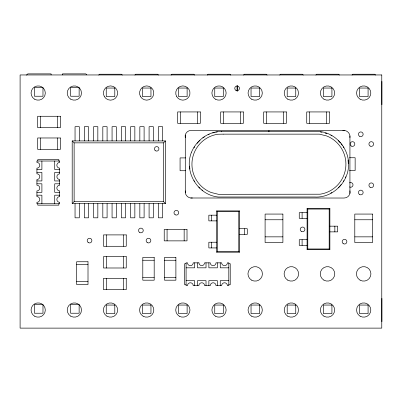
<?xml version="1.0" encoding="UTF-8"?>
<svg xmlns="http://www.w3.org/2000/svg" width="402" height="402" viewBox="0 0 402 402"><rect width="100%" height="100%" fill="white"/><g stroke="black" fill="none" stroke-linecap="round" stroke-linejoin="round"><path stroke-width="0.6" d="M185.287 190.844L185.312 192.789A6.311 6.311 0 0 0 190.478 197.965L192.422 197.995M349.931 137.615L349.911 135.675A6.311 6.311 0 0 0 344.74 130.494L342.8 130.469M26.482 75.134L27.738 73.878L51.089 73.878A5.693 5.693 0 0 0 51.175 74.867M98.721 75.073L99.555 74.239L121.484 74.239L122.319 75.079M134.881 75.079L135.72 74.239L157.649 74.239L158.488 75.079M171.051 75.079L171.89 74.239L193.814 74.239L194.653 75.079M72.199 203.573L74.129 201.643L163.539 201.643L165.468 203.573L165.468 140.921L72.199 140.921L72.199 203.573L165.468 203.573M207.216 75.079L208.055 74.239L229.984 74.239L230.823 75.079M72.199 140.921L74.129 142.851L163.539 142.851L165.468 140.921M243.511 75.079L244.351 74.239L266.28 74.239L267.119 75.079M279.681 75.079L280.516 74.239L302.445 74.239L303.284 75.079M315.846 75.079L316.686 74.239L338.615 74.239L339.449 75.079M352.016 75.079L352.85 74.239L374.78 74.239L375.619 75.079M239.451 252.2L238.773 251.516L238.773 211.588L239.451 210.909L216.668 210.909L216.668 252.2L239.451 252.2L239.451 210.909M216.668 252.2L217.351 251.516L217.351 211.588L216.668 210.909M329.871 249.667L329.188 248.984L329.188 209.055L329.871 208.372L307.088 208.372L307.088 249.667L329.871 249.667L329.871 208.372M307.088 249.667L307.771 248.984L307.771 209.055L307.088 208.372M268.928 130.469L344.454 130.469M349.544 157.74L355.147 157.74L355.147 170.554L349.544 170.554M185.694 157.906L180.076 157.906L180.076 170.724L185.694 170.724M36.919 169.559L41.898 169.559L41.898 161.016M59.697 169.559L54.717 169.559L54.717 161.016M36.919 172.403L41.898 172.403L41.898 180.945L36.919 180.945M59.697 172.403L54.717 172.403L54.717 180.945L59.697 180.945M36.919 183.799L41.898 183.799L41.898 192.342L36.919 192.342M59.697 183.799L54.717 183.799L54.717 192.342L59.697 192.342M36.919 195.186L41.898 195.186L41.898 203.734M59.697 195.186L54.717 195.186L54.717 203.734M190.769 197.995L344.037 198.03A5.914 5.914 0 0 0 349.931 190.784M307.771 209.055L329.188 209.055M217.351 211.588L238.773 211.588M307.088 212.643L299.259 212.643L299.259 218.341L307.088 218.341M216.668 215.181L208.839 215.181L208.839 220.874L216.668 220.874M265.099 219.763L282.897 219.763M354.79 219.763L372.589 219.763M329.871 226.17L337.7 226.17L337.7 231.869L329.871 231.869M239.451 228.708L247.285 228.708L247.285 234.401L239.451 234.401M265.099 236.848L282.897 236.848M354.79 236.848L372.589 236.848M307.088 239.698L299.259 239.698L299.259 245.396L307.088 245.396M216.668 242.235L208.839 242.235L208.839 247.928L216.668 247.928M307.771 248.984L329.188 248.984M217.351 251.516L238.773 251.516M142.795 260.26L154.187 260.26M164.498 260.26L175.89 260.26M186.086 263.692L184.664 263.692L184.664 284.767L186.086 284.767M228.803 263.692L230.225 263.692L230.225 284.767L228.803 284.767M76.616 264.601L88.008 264.601M186.086 267.822L194.628 267.822L194.628 262.838M228.803 267.822L220.261 267.822L220.261 262.838M142.795 277.345L154.187 277.345M164.498 277.345L175.89 277.345M186.086 280.636L194.628 280.636L194.628 285.621M228.803 280.636L220.261 280.636L220.261 285.621M76.616 281.691L88.008 281.691M320.299 131.946L322.108 132.399M325.117 133.147L326.926 133.595M86.711 74.757L85.832 73.878L62.481 73.878A5.693 5.693 0 0 1 62.39 74.867M221.703 131.479L221.708 131.826M381.9 81.36L381.9 104.711M381.9 298.364L381.9 321.716M349.931 135.926L349.931 193.452M334.856 226.17L334.856 231.869M326.665 111.932L326.665 123.324M309.58 111.932L309.58 123.324M302.103 212.643L302.103 218.341M302.103 239.698L302.103 245.396M283.621 111.932L283.621 123.324M268.928 131.801L268.928 130.429L191.181 130.429A5.914 5.914 0 0 0 185.287 137.675M266.536 111.932L266.536 123.324M244.436 228.708L244.436 234.401M240.577 111.932L240.577 123.324M237.23 85.661L237.23 91.194M237.105 85.661L237.105 91.194M223.492 111.932L223.492 123.324M217.412 262.838L217.412 267.822L208.869 267.822L208.869 262.838M217.412 285.621L217.412 280.636L208.869 280.636L208.869 285.621M211.688 215.181L211.688 220.874M211.688 242.235L211.688 247.928M206.02 262.838L206.02 267.822L197.472 267.822L197.472 262.838M206.02 285.621L206.02 280.636L197.472 280.636L197.472 285.621M197.548 111.932L197.548 123.324M185.287 135.007L185.287 192.533M184.161 229.477L184.161 240.868M180.458 111.932L180.458 123.324M167.076 229.477L167.076 240.868M163.539 142.851L163.539 201.643M162.619 140.921L162.619 126.685L158.348 126.685L158.348 140.921M162.619 203.573L162.619 217.814L158.348 217.814L158.348 203.573M153.363 140.921L153.363 126.685L149.092 126.685L149.092 140.921M153.363 203.573L153.363 217.814L149.092 217.814L149.092 203.573M144.107 140.921L144.107 126.685L139.836 126.685L139.836 140.921M144.107 203.573L144.107 217.814L139.836 217.814L139.836 203.573M134.851 140.921L134.851 126.685L130.58 126.685L130.58 140.921M134.851 203.573L134.851 217.814L130.58 217.814L130.58 203.573M125.595 140.921L125.595 126.685L121.324 126.685L121.324 140.921M125.595 203.573L125.595 217.814L121.324 217.814L121.324 203.573M123.404 234.899L123.404 246.29M123.404 256.602L123.404 267.993M123.404 278.3L123.404 289.691M116.344 140.921L116.344 126.685L112.068 126.685L112.068 140.921M116.344 203.573L116.344 217.814L112.068 217.814L112.068 203.573M107.088 140.921L107.088 126.685L102.817 126.685L102.817 140.921M107.088 203.573L107.088 217.814L102.817 217.814L102.817 203.573M106.319 234.899L106.319 246.29M106.319 256.602L106.319 267.993M106.319 278.3L106.319 289.691M97.832 140.921L97.832 126.685L93.56 126.685L93.56 140.921M97.832 203.573L97.832 217.814L93.56 217.814L93.56 203.573M88.576 140.921L88.576 126.685L84.304 126.685L84.304 140.921M88.576 203.573L88.576 217.814L84.304 217.814L84.304 203.573M79.32 140.921L79.32 126.685L75.048 126.685L75.048 140.921M79.32 203.573L79.32 217.814L75.048 217.814L75.048 203.573M74.129 142.851L74.129 201.643M58.843 161.016L58.843 159.589L37.773 159.589L37.773 161.016M58.843 203.734L58.843 205.156L37.773 205.156L37.773 203.734M57.576 116.273L57.576 127.665M57.576 137.976L57.576 149.368M40.491 116.273L40.491 127.665M40.491 137.976L40.491 149.368M349.499 182.87A2.352 2.352 0 0 1 353.021 184.905A2.352 2.352 0 0 1 349.499 186.94M202.849 190.583A32.723 32.723 0 0 1 201.884 189.839M200.025 188.242A32.723 32.723 0 0 1 198.709 186.95M194.578 181.664A32.723 32.723 0 0 1 193.945 180.609M189.93 169.126A32.723 32.723 0 0 1 189.618 166.091M193.96 147.886A32.723 32.723 0 0 1 194.593 146.836M197.096 143.383A32.723 32.723 0 0 1 200.045 140.263M202.859 137.931A32.723 32.723 0 0 1 204.372 136.881M208.11 134.77A32.723 32.723 0 0 1 209.216 134.263M212.653 132.992A32.723 32.723 0 0 1 214.432 132.499M215.628 132.223A32.723 32.723 0 0 1 217.422 131.901M345.795 176.729A32.723 32.723 0 0 1 345.308 177.845M343.896 180.573A32.723 32.723 0 0 1 343.263 181.629M341.147 184.603A32.723 32.723 0 0 1 338.253 187.779M331.911 192.548A32.723 32.723 0 0 1 330.836 193.141M330.861 135.273A32.723 32.723 0 0 1 331.941 135.871M338.273 140.645A32.723 32.723 0 0 1 340.383 142.871M341.157 143.81A32.723 32.723 0 0 1 342.253 145.268M343.278 146.8A32.723 32.723 0 0 1 343.911 147.851M348.006 159.936A32.723 32.723 0 0 1 348.283 163.599M198.91 262.838L198.9 262.883A2.849 2.849 0 0 0 204.512 263.526L204.593 262.838L210.291 262.838A2.849 2.849 0 0 0 213.14 265.687A2.849 2.849 0 0 0 215.99 262.838L221.683 262.838A2.849 2.849 0 0 0 224.532 265.687A2.849 2.849 0 0 0 227.381 262.838L228.803 262.838L228.803 285.621L227.381 285.621A2.849 2.849 0 0 0 224.532 282.772A2.849 2.849 0 0 0 221.683 285.621L215.99 285.621A2.849 2.849 0 0 0 213.14 282.772A2.849 2.849 0 0 0 210.291 285.621L204.598 285.621A2.849 2.849 0 0 0 201.749 282.772A2.849 2.849 0 0 0 198.9 285.621L193.206 285.621A2.849 2.849 0 0 0 190.357 282.772A2.849 2.849 0 0 0 187.508 285.621L186.086 285.621L186.086 262.838L187.508 262.838A2.849 2.849 0 0 0 190.357 265.687A2.849 2.849 0 0 0 193.206 262.838L198.91 262.838M191.513 152.167C183.578 171.322 197.452 194.875 218.12 197.005L314.741 197.005C331.379 198.055 346.594 184.292 348.423 167.915C350.484 150.544 337.157 133.449 319.736 131.454L223.115 131.454C209.507 130.64 196.603 139.725 191.513 152.167M223.14 134.147L217.778 134.248A30.351 30.351 0 0 0 211.191 192.508L218.447 194.312L320.077 194.211A30.351 30.351 0 0 0 326.665 135.951L319.404 134.147L223.14 134.147M381.769 74.953L20.1 74.953L20.1 328.122L381.769 328.122L381.769 74.953M42.974 87.691L34.426 87.691L34.426 96.234L42.974 96.234L42.974 87.691M79.139 87.691L70.596 87.691L70.596 96.234L79.139 96.234L79.139 87.691M114.791 88.053L106.249 88.053L106.249 96.596L114.791 96.596L114.791 88.053M150.956 88.053L142.414 88.053L142.414 96.596L150.956 96.596L150.956 88.053M187.126 88.053L178.578 88.053L178.578 96.596L187.126 96.596L187.126 88.053M223.291 88.053L214.748 88.053L214.748 96.596L223.291 96.596L223.291 88.053M259.586 88.053L251.044 88.053L251.044 96.596L259.586 96.596L259.586 88.053M295.751 88.053L287.209 88.053L287.209 96.596L295.751 96.596L295.751 88.053M331.921 88.053L323.379 88.053L323.379 96.596L331.921 96.596L331.921 88.053M368.086 88.053L359.544 88.053L359.544 96.596L368.086 96.596L368.086 88.053M200.397 111.932L177.614 111.932L177.614 123.324L200.397 123.324L200.397 111.932M243.426 111.932L220.643 111.932L220.643 123.324L243.426 123.324L243.426 111.932M286.47 111.932L263.687 111.932L263.687 123.324L286.47 123.324L286.47 111.932M329.514 111.932L306.731 111.932L306.731 123.324L329.514 123.324L329.514 111.932M60.426 116.273L37.642 116.273L37.642 127.665L60.426 127.665L60.426 116.273M60.426 137.976L37.642 137.976L37.642 149.368L60.426 149.368L60.426 137.976M59.697 161.016L36.919 161.016L36.919 162.438A2.849 2.849 0 0 1 39.763 165.287A2.849 2.849 0 0 1 36.919 168.136L36.919 173.83A2.849 2.849 0 0 1 39.763 176.679A2.849 2.849 0 0 1 36.919 179.523L36.919 185.221A2.849 2.849 0 0 1 39.763 188.071A2.849 2.849 0 0 1 36.919 190.915L36.919 196.613A2.849 2.849 0 0 1 39.763 199.462A2.849 2.849 0 0 1 36.919 202.306L36.919 203.734L59.697 203.734L59.697 202.306A2.849 2.849 0 0 1 56.853 199.462A2.849 2.849 0 0 1 59.697 196.613L59.697 190.915A2.849 2.849 0 0 1 56.853 188.071A2.849 2.849 0 0 1 59.697 185.221L59.697 179.518L59.009 179.443A2.849 2.849 0 0 1 59.652 173.83L59.697 168.136A2.849 2.849 0 0 1 56.853 165.287A2.849 2.849 0 0 1 59.697 162.438L59.697 161.016M282.897 214.07L265.099 214.07L265.099 242.547L282.897 242.547L282.897 214.07M372.589 214.07L354.79 214.07L354.79 242.547L372.589 242.547L372.589 214.07M187.01 229.477L164.227 229.477L164.227 240.868L187.01 240.868L187.01 229.477M126.253 234.899L103.47 234.899L103.47 246.29L126.253 246.29L126.253 234.899M126.253 256.602L103.47 256.602L103.47 267.993L126.253 267.993L126.253 256.602M154.187 257.411L142.795 257.411L142.795 280.194L154.187 280.194L154.187 257.411M175.89 257.411L164.498 257.411L164.498 280.194L175.89 280.194L175.89 257.411M88.008 261.752L76.616 261.752L76.616 284.536L88.008 284.536L88.008 261.752M126.253 278.3L103.47 278.3L103.47 289.691L126.253 289.691L126.253 278.3M42.974 304.691L34.426 304.691L34.426 313.233L42.974 313.233L42.974 304.691M79.139 304.691L70.596 304.691L70.596 313.233L79.139 313.233L79.139 304.691M114.791 305.058L106.249 305.058L106.249 313.6L114.791 313.6L114.791 305.058M150.956 305.058L142.414 305.058L142.414 313.6L150.956 313.6L150.956 305.058M187.126 305.058L178.578 305.058L178.578 313.6L187.126 313.6L187.126 305.058M223.291 305.058L214.748 305.058L214.748 313.6L223.291 313.6L223.291 305.058M259.586 305.058L251.044 305.058L251.044 313.6L259.586 313.6L259.586 305.058M295.751 305.058L287.209 305.058L287.209 313.6L295.751 313.6L295.751 305.058M331.921 305.058L323.379 305.058L323.379 313.6L331.921 313.6L331.921 305.058M368.086 305.058L359.544 305.058L359.544 313.6L368.086 313.6L368.086 305.058M251.627 99.204A7.12 7.12 0 0 0 262.305 93.038A7.12 7.12 0 0 0 251.627 86.872A7.12 7.12 0 0 0 251.627 99.204M215.462 99.204A7.12 7.12 0 0 0 226.14 93.038A7.12 7.12 0 0 0 215.462 86.872A7.12 7.12 0 0 0 215.462 99.204M176.689 96.596A7.12 7.12 0 0 0 189.02 96.596A7.12 7.12 0 0 0 182.855 85.917A7.12 7.12 0 0 0 176.689 96.596M140.519 96.596A7.12 7.12 0 0 0 152.85 96.596A7.12 7.12 0 0 0 146.685 85.917A7.12 7.12 0 0 0 140.519 96.596M104.354 96.596A7.12 7.12 0 0 0 116.686 96.596A7.12 7.12 0 0 0 110.52 85.917A7.12 7.12 0 0 0 104.354 96.596M70.792 99.204A7.12 7.12 0 0 0 81.47 93.038A7.12 7.12 0 0 0 70.792 86.872A7.12 7.12 0 0 0 70.792 99.204M34.622 99.204A7.12 7.12 0 0 0 45.305 93.038A7.12 7.12 0 0 0 34.622 86.872A7.12 7.12 0 0 0 34.622 99.204M106.957 316.203A7.12 7.12 0 0 0 117.635 310.037A7.12 7.12 0 0 0 106.957 303.872A7.12 7.12 0 0 0 106.957 316.203M70.792 316.203A7.12 7.12 0 0 0 81.47 310.037A7.12 7.12 0 0 0 70.792 303.872A7.12 7.12 0 0 0 70.792 316.203M34.622 316.203A7.12 7.12 0 0 0 45.305 310.037A7.12 7.12 0 0 0 34.622 303.872A7.12 7.12 0 0 0 34.622 316.203M323.962 316.203A7.12 7.12 0 0 0 334.64 310.037A7.12 7.12 0 0 0 323.962 303.872A7.12 7.12 0 0 0 323.962 316.203M287.792 316.203A7.12 7.12 0 0 0 298.475 310.037A7.12 7.12 0 0 0 287.792 303.872A7.12 7.12 0 0 0 287.792 316.203M251.627 316.203A7.12 7.12 0 0 0 262.305 310.037A7.12 7.12 0 0 0 251.627 303.872A7.12 7.12 0 0 0 251.627 316.203M215.462 316.203A7.12 7.12 0 0 0 226.14 310.037A7.12 7.12 0 0 0 215.462 303.872A7.12 7.12 0 0 0 215.462 316.203M179.292 316.203A7.12 7.12 0 0 0 189.97 310.037A7.12 7.12 0 0 0 179.292 303.872A7.12 7.12 0 0 0 179.292 316.203M143.127 316.203A7.12 7.12 0 0 0 153.805 310.037A7.12 7.12 0 0 0 143.127 303.872A7.12 7.12 0 0 0 143.127 316.203M175.171 214.779A2.352 2.352 0 0 0 178.694 212.743A2.352 2.352 0 0 0 175.171 210.708A2.352 2.352 0 0 0 175.171 214.779M139.73 232.507A2.352 2.352 0 0 0 143.253 230.472A2.352 2.352 0 0 0 139.73 228.436A2.352 2.352 0 0 0 139.73 232.507M359.624 136.308A2.352 2.352 0 0 0 363.147 134.273A2.352 2.352 0 0 0 359.624 132.238A2.352 2.352 0 0 0 359.624 136.308M351.308 146.062A2.352 2.352 0 0 0 354.83 144.027A2.352 2.352 0 0 0 351.308 141.991A2.352 2.352 0 0 0 351.308 146.062M360.127 99.204A7.12 7.12 0 0 0 370.81 93.038A7.12 7.12 0 0 0 360.127 86.872A7.12 7.12 0 0 0 360.127 99.204M323.962 99.204A7.12 7.12 0 0 0 334.64 93.038A7.12 7.12 0 0 0 323.962 86.872A7.12 7.12 0 0 0 323.962 99.204M287.792 99.204A7.12 7.12 0 0 0 298.475 93.038A7.12 7.12 0 0 0 287.792 86.872A7.12 7.12 0 0 0 287.792 99.204M360.071 280.139A7.231 7.231 0 0 0 370.92 273.873A7.231 7.231 0 0 0 360.071 267.606A7.231 7.231 0 0 0 360.071 280.139M323.906 280.139A7.231 7.231 0 0 0 334.755 273.873A7.231 7.231 0 0 0 323.906 267.606A7.231 7.231 0 0 0 323.906 280.139M287.737 280.139A7.231 7.231 0 0 0 298.585 273.873A7.231 7.231 0 0 0 287.737 267.606A7.231 7.231 0 0 0 287.737 280.139M251.572 280.139A7.231 7.231 0 0 0 262.421 273.873A7.231 7.231 0 0 0 251.572 267.606A7.231 7.231 0 0 0 251.572 280.139M360.127 316.203A7.12 7.12 0 0 0 370.81 310.037A7.12 7.12 0 0 0 360.127 303.872A7.12 7.12 0 0 0 360.127 316.203M301.384 231.426A2.352 2.352 0 0 0 304.907 229.391A2.352 2.352 0 0 0 301.384 227.356A2.352 2.352 0 0 0 301.384 231.426M343.348 243.712A2.352 2.352 0 0 0 346.871 241.677A2.352 2.352 0 0 0 343.348 239.642A2.352 2.352 0 0 0 343.348 243.712M147.318 242.632A2.352 2.352 0 0 0 150.84 240.597A2.352 2.352 0 0 0 147.318 238.562A2.352 2.352 0 0 0 147.318 242.632M88.37 242.632A2.352 2.352 0 0 0 91.892 240.597A2.352 2.352 0 0 0 88.37 238.562A2.352 2.352 0 0 0 88.37 242.632M359.624 194.533A2.352 2.352 0 0 0 363.147 192.498A2.352 2.352 0 0 0 359.624 190.463A2.352 2.352 0 0 0 359.624 194.533M370.101 146.062A2.352 2.352 0 0 0 373.629 144.027A2.352 2.352 0 0 0 370.101 141.991A2.352 2.352 0 0 0 370.101 146.062M370.101 187.297A2.352 2.352 0 0 0 373.629 185.262A2.352 2.352 0 0 0 370.101 183.227A2.352 2.352 0 0 0 370.101 187.297M235.929 90.37A2.352 2.352 0 0 0 239.451 88.34A2.352 2.352 0 0 0 235.929 86.304A2.352 2.352 0 0 0 235.929 90.37M155.097 150.438A2.251 2.251 0 0 0 158.86 149.433A2.251 2.251 0 0 0 156.107 146.675A2.251 2.251 0 0 0 155.097 150.438"/></g></svg>
